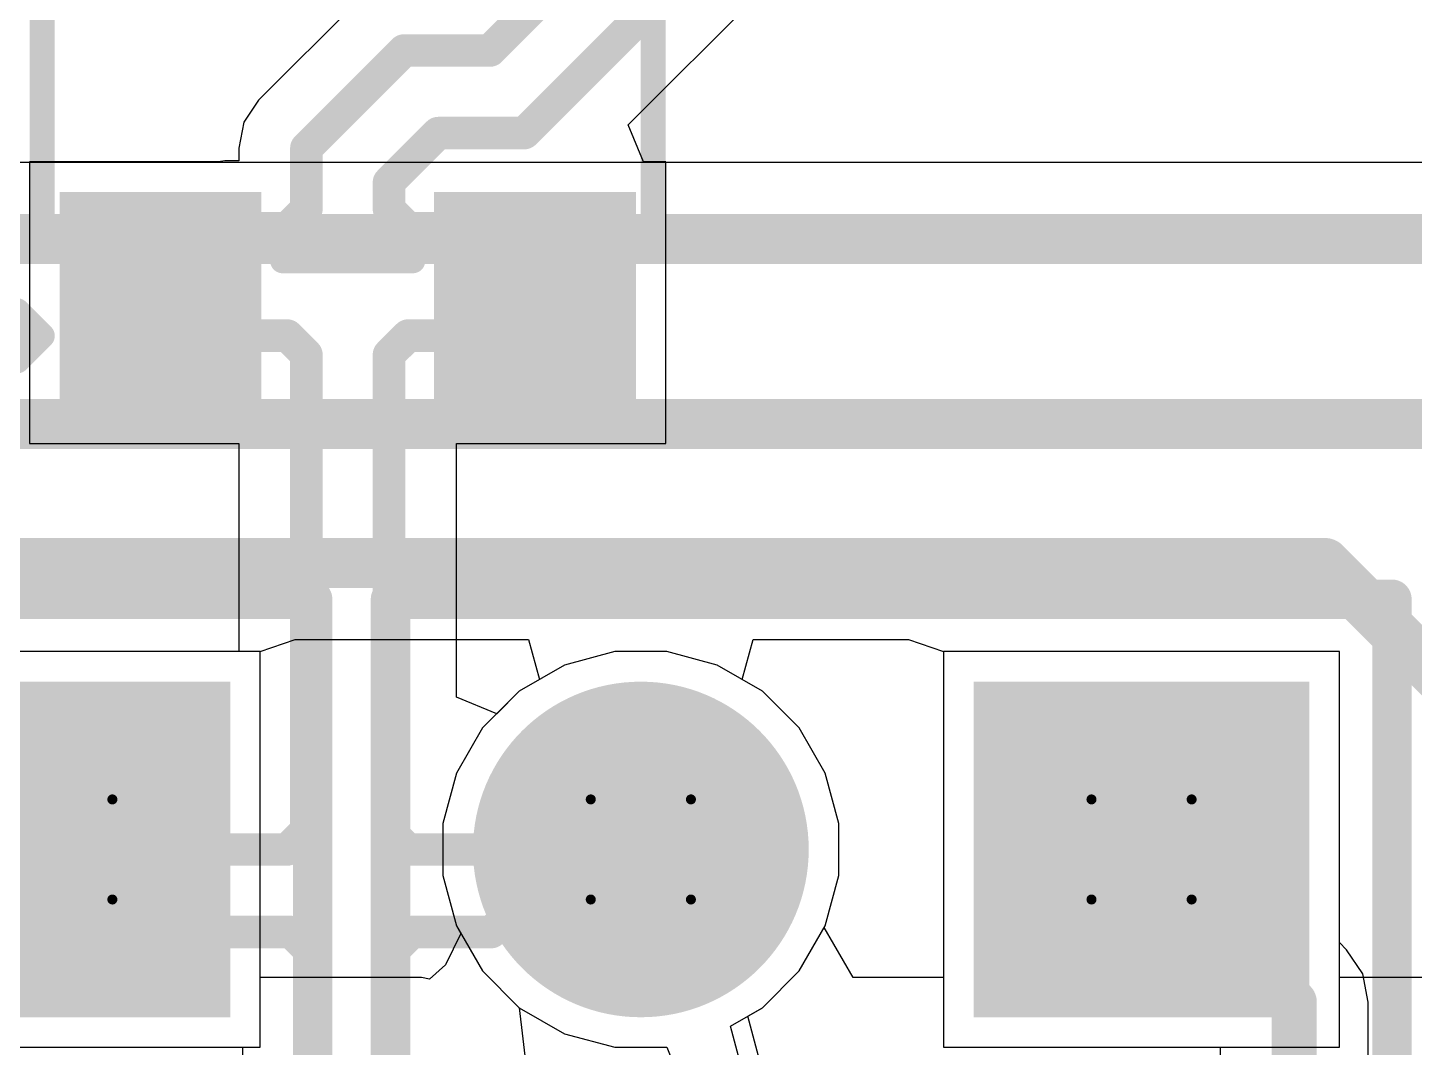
# Model space of a CAD drawing. Header units: inches. Extents: x 0 to 5401, y 0 to 5414.
# Drawn here: x 73.36 to 80.39, y 94.85 to 100.02 of the extents above; entities that cross this region are included whole.
import ezdxf

# ---------------------------------------------------------------- set-up
doc = ezdxf.new("R2010")
doc.units = ezdxf.units.IN
for name, color, linetype in [('Bottom Layer', 5, 'Continuous'), ('Bottom Solder', 6, 'Continuous'), ('Drill Drawing', 1, 'Continuous'), ('Layer 1', 16, 'Continuous'), ('Layer 2', 76, 'Continuous'), ('Multi-Layer', 9, 'Continuous'), ('Pad Holes', 156, 'Continuous'), ('Top Layer', 1, 'Continuous'), ('Top Overlay', 2, 'Continuous'), ('Top Paste', 8, 'Continuous'), ('Top Solder', 216, 'Continuous')]:
    doc.layers.add(name, color=color, linetype=linetype)

# ---------------------------------------------------------------- blocks, each defined once
blk = doc.blocks.new('HDR1X2__193')
at = {"layer": 'Bottom Layer'}
blk.add_hatch(color=5, dxfattribs=at).paths.add_polyline_path([(-0.75, 0.75), (0.75, 0.75), (0.75, -0.75), (-0.75, -0.75)])
h = blk.add_hatch(color=5, dxfattribs=at)
edge = h.paths.add_edge_path()
edge.add_arc((2.54, 0), 0.75, 0, 360)
at = {"layer": 'Bottom Solder'}
blk.add_hatch(color=6, dxfattribs=at).paths.add_polyline_path([(-0.8516, 0.8516), (0.8516, 0.8516), (0.8516, -0.8516), (-0.8516, -0.8516)])
h = blk.add_hatch(color=6, dxfattribs=at)
edge = h.paths.add_edge_path()
edge.add_arc((2.54, 0), 0.8516, 0, 360)
at = {"layer": 'Layer 1'}
blk.add_hatch(color=16, dxfattribs=at).paths.add_polyline_path([(-0.75, 0.75), (0.75, 0.75), (0.75, -0.75), (-0.75, -0.75)])
h = blk.add_hatch(color=16, dxfattribs=at)
edge = h.paths.add_edge_path()
edge.add_arc((2.54, 0), 0.75, 0, 360)
at = {"layer": 'Layer 2'}
blk.add_hatch(color=76, dxfattribs=at).paths.add_polyline_path([(-0.75, 0.75), (0.75, 0.75), (0.75, -0.75), (-0.75, -0.75)])
h = blk.add_hatch(color=76, dxfattribs=at)
edge = h.paths.add_edge_path()
edge.add_arc((2.54, 0), 0.75, 0, 360)
at = {"layer": 'Multi-Layer'}
blk.add_hatch(color=9, dxfattribs=at).paths.add_polyline_path([(-0.75, 0.75), (0.75, 0.75), (0.75, -0.75), (-0.75, -0.75)])
h = blk.add_hatch(color=9, dxfattribs=at)
edge = h.paths.add_edge_path()
edge.add_arc((2.54, 0), 0.75, 0, 360)
at = {"layer": 'Pad Holes'}
h = blk.add_hatch(color=7, dxfattribs=at)
edge = h.paths.add_edge_path()
edge.add_arc((0, 0), 0.45, 0, 360)
h = blk.add_hatch(color=7, dxfattribs=at)
edge = h.paths.add_edge_path()
edge.add_arc((2.54, 0), 0.45, 0, 360)
at = {"layer": 'Top Layer'}
blk.add_hatch(color=1, dxfattribs=at).paths.add_polyline_path([(-0.75, 0.75), (0.75, 0.75), (0.75, -0.75), (-0.75, -0.75)])
h = blk.add_hatch(color=1, dxfattribs=at)
edge = h.paths.add_edge_path()
edge.add_arc((2.54, 0), 0.75, 0, 360)
at = {"layer": 'Top Solder'}
blk.add_hatch(color=216, dxfattribs=at).paths.add_polyline_path([(-0.8516, 0.8516), (0.8516, 0.8516), (0.8516, -0.8516), (-0.8516, -0.8516)])
h = blk.add_hatch(color=216, dxfattribs=at)
edge = h.paths.add_edge_path()
edge.add_arc((2.54, 0), 0.8516, 0, 360)
at = {"layer": 'Top Overlay'}
for points in [[(3.81, 1.27, 0.2, 0.2, 0), (-1.27, 1.27, 0.2, 0.2, 0)], [(-1.27, 1.27, 0.2, 0.2, 0), (-1.27, -1.27, 0.2, 0.2, 0)], [(3.81, 1.27, 0.2, 0.2, 0), (3.81, -1.27, 0.2, 0.2, 0)], [(3.81, -1.27, 0.2, 0.2, 0), (-1.27, -1.27, 0.2, 0.2, 0)]]:
    blk.add_lwpolyline(points, format="xyseb", dxfattribs=at)
for points in [[(-1.32, 1.27, 0.1, 0.1, 1), (-1.22, 1.27, 0.1, 0.1, 1)], [(-1.32, 1.27, 0.1, 0.1, 1), (-1.22, 1.27, 0.1, 0.1, 1)], [(3.76, 1.27, 0.1, 0.1, 1), (3.86, 1.27, 0.1, 0.1, 1)], [(3.76, 1.27, 0.1, 0.1, 1), (3.86, 1.27, 0.1, 0.1, 1)], [(-1.32, -1.27, 0.1, 0.1, 1), (-1.22, -1.27, 0.1, 0.1, 1)], [(-1.32, -1.27, 0.1, 0.1, 1), (-1.22, -1.27, 0.1, 0.1, 1)], [(3.76, -1.27, 0.1, 0.1, 1), (3.86, -1.27, 0.1, 0.1, 1)], [(3.76, -1.27, 0.1, 0.1, 1), (3.86, -1.27, 0.1, 0.1, 1)]]:
    blk.add_lwpolyline(points, format="xyseb", close=True, dxfattribs=at)
blk = doc.blocks.new('HDR1X2__194')
at = {"layer": 'Bottom Layer'}
blk.add_hatch(color=5, dxfattribs=at).paths.add_polyline_path([(-0.75, 0.75), (0.75, 0.75), (0.75, -0.75), (-0.75, -0.75)])
h = blk.add_hatch(color=5, dxfattribs=at)
edge = h.paths.add_edge_path()
edge.add_arc((2.54, 0), 0.75, 0, 360)
at = {"layer": 'Bottom Solder'}
blk.add_hatch(color=6, dxfattribs=at).paths.add_polyline_path([(-0.8516, 0.8516), (0.8516, 0.8516), (0.8516, -0.8516), (-0.8516, -0.8516)])
h = blk.add_hatch(color=6, dxfattribs=at)
edge = h.paths.add_edge_path()
edge.add_arc((2.54, 0), 0.8516, 0, 360)
at = {"layer": 'Layer 1'}
blk.add_hatch(color=16, dxfattribs=at).paths.add_polyline_path([(-0.75, 0.75), (0.75, 0.75), (0.75, -0.75), (-0.75, -0.75)])
h = blk.add_hatch(color=16, dxfattribs=at)
edge = h.paths.add_edge_path()
edge.add_arc((2.54, 0), 0.75, 0, 360)
at = {"layer": 'Layer 2'}
blk.add_hatch(color=76, dxfattribs=at).paths.add_polyline_path([(-0.75, 0.75), (0.75, 0.75), (0.75, -0.75), (-0.75, -0.75)])
h = blk.add_hatch(color=76, dxfattribs=at)
edge = h.paths.add_edge_path()
edge.add_arc((2.54, 0), 0.75, 0, 360)
at = {"layer": 'Multi-Layer'}
blk.add_hatch(color=9, dxfattribs=at).paths.add_polyline_path([(-0.75, 0.75), (0.75, 0.75), (0.75, -0.75), (-0.75, -0.75)])
h = blk.add_hatch(color=9, dxfattribs=at)
edge = h.paths.add_edge_path()
edge.add_arc((2.54, 0), 0.75, 0, 360)
at = {"layer": 'Pad Holes'}
h = blk.add_hatch(color=7, dxfattribs=at)
edge = h.paths.add_edge_path()
edge.add_arc((0, 0), 0.45, 0, 360)
h = blk.add_hatch(color=7, dxfattribs=at)
edge = h.paths.add_edge_path()
edge.add_arc((2.54, 0), 0.45, 0, 360)
at = {"layer": 'Top Layer'}
blk.add_hatch(color=1, dxfattribs=at).paths.add_polyline_path([(-0.75, 0.75), (0.75, 0.75), (0.75, -0.75), (-0.75, -0.75)])
h = blk.add_hatch(color=1, dxfattribs=at)
edge = h.paths.add_edge_path()
edge.add_arc((2.54, 0), 0.75, 0, 360)
at = {"layer": 'Top Solder'}
blk.add_hatch(color=216, dxfattribs=at).paths.add_polyline_path([(-0.8516, 0.8516), (0.8516, 0.8516), (0.8516, -0.8516), (-0.8516, -0.8516)])
h = blk.add_hatch(color=216, dxfattribs=at)
edge = h.paths.add_edge_path()
edge.add_arc((2.54, 0), 0.8516, 0, 360)
at = {"layer": 'Top Overlay'}
for points in [[(3.81, 1.27, 0.2, 0.2, 0), (-1.27, 1.27, 0.2, 0.2, 0)], [(-1.27, 1.27, 0.2, 0.2, 0), (-1.27, -1.27, 0.2, 0.2, 0)], [(3.81, 1.27, 0.2, 0.2, 0), (3.81, -1.27, 0.2, 0.2, 0)], [(3.81, -1.27, 0.2, 0.2, 0), (-1.27, -1.27, 0.2, 0.2, 0)]]:
    blk.add_lwpolyline(points, format="xyseb", dxfattribs=at)
for points in [[(-1.32, 1.27, 0.1, 0.1, 1), (-1.22, 1.27, 0.1, 0.1, 1)], [(-1.32, 1.27, 0.1, 0.1, 1), (-1.22, 1.27, 0.1, 0.1, 1)], [(3.76, 1.27, 0.1, 0.1, 1), (3.86, 1.27, 0.1, 0.1, 1)], [(3.76, 1.27, 0.1, 0.1, 1), (3.86, 1.27, 0.1, 0.1, 1)], [(-1.32, -1.27, 0.1, 0.1, 1), (-1.22, -1.27, 0.1, 0.1, 1)], [(-1.32, -1.27, 0.1, 0.1, 1), (-1.22, -1.27, 0.1, 0.1, 1)], [(3.76, -1.27, 0.1, 0.1, 1), (3.86, -1.27, 0.1, 0.1, 1)], [(3.76, -1.27, 0.1, 0.1, 1), (3.86, -1.27, 0.1, 0.1, 1)]]:
    blk.add_lwpolyline(points, format="xyseb", close=True, dxfattribs=at)
blk = doc.blocks.new('SOT_23_221')
at = {"layer": 'Top Layer'}
for points in [[(-0.41, 1.46), (0.41, 1.46), (0.41, 0.54), (-0.41, 0.54)], [(-1.36, -0.54), (-0.54, -0.54), (-0.54, -1.46), (-1.36, -1.46)], [(0.54, -0.54), (1.36, -0.54), (1.36, -1.46), (0.54, -1.46)]]:
    blk.add_hatch(color=1, dxfattribs=at).paths.add_polyline_path(points)
at = {"layer": 'Top Paste'}
for points in [[(-0.41, 1.46), (0.41, 1.46), (0.41, 0.54), (-0.41, 0.54)], [(-1.36, -0.54), (-0.54, -0.54), (-0.54, -1.46), (-1.36, -1.46)], [(0.54, -0.54), (1.36, -0.54), (1.36, -1.46), (0.54, -1.46)]]:
    blk.add_hatch(color=8, dxfattribs=at).paths.add_polyline_path(points)
at = {"layer": 'Top Solder'}
for points in [[(-0.5116, 1.5616), (0.5116, 1.5616), (0.5116, 0.4384), (-0.5116, 0.4384)], [(-1.4616, -0.4384), (-0.4384, -0.4384), (-0.4384, -1.5616), (-1.4616, -1.5616)], [(0.4384, -0.4384), (1.4616, -0.4384), (1.4616, -1.5616), (0.4384, -1.5616)]]:
    blk.add_hatch(color=216, dxfattribs=at).paths.add_polyline_path(points)
at = {"layer": 'Top Overlay'}
for points in [[(-1.5494, -0.5842, 0.127, 0.127, 0), (-1.5494, 0.8128, 0.127, 0.127, 0)], [(-1.5494, 0.8128, 0.127, 0.127, 0), (-0.5588, 0.8128, 0.127, 0.127, 0)], [(0.5588, 0.8128, 0.127, 0.127, 0), (1.5494, 0.8128, 0.127, 0.127, 0)], [(1.5494, -0.5842, 0.127, 0.127, 0), (1.5494, 0.8128, 0.127, 0.127, 0)], [(-0.3302, -0.7874, 0.127, 0.127, 0), (0.3302, -0.7874, 0.127, 0.127, 0)], [(-1.6764, -1.0414, 0.127, 0.127, 0), (-1.5494, -1.1684, 0.127, 0.127, 0)], [(-1.6764, -1.2954, 0.127, 0.127, 0), (-1.6764, -1.0414, 0.127, 0.127, 0)], [(-1.6764, -1.2954, 0.127, 0.127, 0), (-1.5494, -1.1684, 0.127, 0.127, 0)]]:
    blk.add_lwpolyline(points, format="xyseb", dxfattribs=at)
for points in [[(-1.5812, 0.8128, 0.0635, 0.0635, 1), (-1.5176, 0.8128, 0.0635, 0.0635, 1)], [(-1.5812, 0.8128, 0.0635, 0.0635, 1), (-1.5176, 0.8128, 0.0635, 0.0635, 1)], [(-0.5905, 0.8128, 0.0635, 0.0635, 1), (-0.5271, 0.8128, 0.0635, 0.0635, 1)], [(0.5271, 0.8128, 0.0635, 0.0635, 1), (0.5905, 0.8128, 0.0635, 0.0635, 1)], [(1.5176, 0.8128, 0.0635, 0.0635, 1), (1.5812, 0.8128, 0.0635, 0.0635, 1)], [(1.5176, 0.8128, 0.0635, 0.0635, 1), (1.5812, 0.8128, 0.0635, 0.0635, 1)], [(-1.5812, -0.5842, 0.0635, 0.0635, 1), (-1.5176, -0.5842, 0.0635, 0.0635, 1)], [(1.5176, -0.5842, 0.0635, 0.0635, 1), (1.5812, -0.5842, 0.0635, 0.0635, 1)], [(-0.3619, -0.7874, 0.0635, 0.0635, 1), (-0.2984, -0.7874, 0.0635, 0.0635, 1)], [(0.2984, -0.7874, 0.0635, 0.0635, 1), (0.3619, -0.7874, 0.0635, 0.0635, 1)], [(-1.7082, -1.0414, 0.0635, 0.0635, 1), (-1.6446, -1.0414, 0.0635, 0.0635, 1)], [(-1.7082, -1.0414, 0.0635, 0.0635, 1), (-1.6446, -1.0414, 0.0635, 0.0635, 1)], [(-1.5812, -1.1684, 0.0635, 0.0635, 1), (-1.5176, -1.1684, 0.0635, 0.0635, 1)], [(-1.5812, -1.1684, 0.0635, 0.0635, 1), (-1.5176, -1.1684, 0.0635, 0.0635, 1)], [(-1.7082, -1.2954, 0.0635, 0.0635, 1), (-1.6446, -1.2954, 0.0635, 0.0635, 1)], [(-1.7082, -1.2954, 0.0635, 0.0635, 1), (-1.6446, -1.2954, 0.0635, 0.0635, 1)]]:
    blk.add_lwpolyline(points, format="xyseb", close=True, dxfattribs=at)

msp = doc.modelspace()

# ---------------------------------------------------------------- linework, layer by layer
at = {"layer": 'Bottom Layer'}
for p, q in [((81.6675, 99.3403), (48.7335, 99.3403)), ((74.537, 96.857), (74.7148, 96.9184)), ((74.537, 94.849), (74.537, 96.857)), ((74.7148, 96.9184), (75.8987, 96.9184)), ((75.8987, 96.9184), (75.9532, 96.7152)), ((76.9825, 96.7152), (77.0369, 96.9184)), ((77.0369, 96.9184), (77.826, 96.9184)), ((77.826, 96.9184), (78.0038, 96.857)), ((78.0038, 96.857), (78.0038, 94.849)), ((75.9532, 96.7152), (75.8513, 96.6564)), ((77.0843, 96.6564), (76.9825, 96.7152)), ((75.8513, 96.6564), (75.6644, 96.4695)), ((77.2712, 96.4695), (77.0843, 96.6564)), ((75.6644, 96.4695), (75.5322, 96.2405)), ((77.4034, 96.2405), (77.2712, 96.4695)), ((75.5322, 96.2405), (75.4638, 95.9852)), ((77.4718, 95.9852), (77.4034, 96.2405)), ((75.4638, 95.9852), (75.4638, 95.7208)), ((77.4718, 95.7208), (77.4718, 95.9852)), ((75.4638, 95.7208), (75.5322, 95.4655)), ((77.4034, 95.4655), (77.4718, 95.7208)), ((75.5322, 95.4655), (75.6644, 95.2365)), ((77.2712, 95.2365), (77.4034, 95.4655)), ((75.6644, 95.2365), (75.8513, 95.0496)), ((77.0843, 95.0496), (77.2712, 95.2365)), ((75.8513, 95.0496), (76.0803, 94.9174)), ((76.9226, 94.9563), (77.0843, 95.0496)), ((76.977, 94.7531), (76.9226, 94.9563)), ((76.0803, 94.9174), (76.3356, 94.849)), ((72.529, 94.849), (74.537, 94.849)), ((76.3356, 94.849), (76.6, 94.849)), ((76.6, 94.849), (76.6553, 94.7113)), ((78.0038, 94.849), (80.0118, 94.849)), ((80.0118, 94.849), (80.0118, 94.849))]:
    msp.add_line(p, q, dxfattribs=at)
for points in [[(48.7335, 98.9518, 0.254, 0.254, 0), (81.6675, 98.9518, 0.254, 0.254, 0)], [(48.8361, 98.012, 0.254, 0.254, 0), (80.5744, 98.012, 0.254, 0.254, 0)], [(72.4469, 97.3069, 0.254, 0.254, 0), (79.9376, 97.3069, 0.254, 0.254, 0)], [(79.9376, 97.3069, 0.254, 0.254, 0), (80.5744, 96.6701, 0.254, 0.254, 0)]]:
    msp.add_lwpolyline(points, format="xyseb", dxfattribs=at)
msp.add_lwpolyline([(79.8741, 97.3069, 0.127, 0.127, 1), (80.0011, 97.3069, 0.127, 0.127, 1)], format="xyseb", close=True, dxfattribs=at)
msp.add_lwpolyline([(79.8741, 97.3069, 0.127, 0.127, 1), (80.0011, 97.3069, 0.127, 0.127, 1)], format="xyseb", close=True, dxfattribs=at)
at = {"layer": 'Drill Drawing'}
for points in [[(73.279, 96.107, 0.0508, 0.0508, 0), (73.787, 96.107, 0.0508, 0.0508, 0)], [(73.787, 95.599, 0.0508, 0.0508, 0), (73.787, 96.107, 0.0508, 0.0508, 0)], [(76.2138, 96.107, 0.0508, 0.0508, 0), (76.7218, 96.107, 0.0508, 0.0508, 0)], [(76.2138, 95.599, 0.0508, 0.0508, 0), (76.2138, 96.107, 0.0508, 0.0508, 0)], [(76.7218, 95.599, 0.0508, 0.0508, 0), (76.7218, 96.107, 0.0508, 0.0508, 0)], [(78.7538, 96.107, 0.0508, 0.0508, 0), (79.2618, 96.107, 0.0508, 0.0508, 0)], [(78.7538, 95.599, 0.0508, 0.0508, 0), (78.7538, 96.107, 0.0508, 0.0508, 0)], [(79.2618, 95.599, 0.0508, 0.0508, 0), (79.2618, 96.107, 0.0508, 0.0508, 0)], [(73.279, 95.599, 0.0508, 0.0508, 0), (73.787, 95.599, 0.0508, 0.0508, 0)], [(76.2138, 95.599, 0.0508, 0.0508, 0), (76.7218, 95.599, 0.0508, 0.0508, 0)], [(78.7538, 95.599, 0.0508, 0.0508, 0), (79.2618, 95.599, 0.0508, 0.0508, 0)]]:
    msp.add_lwpolyline(points, format="xyseb", dxfattribs=at)
for points in [[(73.7743, 96.107, 0.0254, 0.0254, 1), (73.7997, 96.107, 0.0254, 0.0254, 1)], [(73.7743, 96.107, 0.0254, 0.0254, 1), (73.7997, 96.107, 0.0254, 0.0254, 1)], [(76.2011, 96.107, 0.0254, 0.0254, 1), (76.2265, 96.107, 0.0254, 0.0254, 1)], [(76.2011, 96.107, 0.0254, 0.0254, 1), (76.2265, 96.107, 0.0254, 0.0254, 1)], [(76.7091, 96.107, 0.0254, 0.0254, 1), (76.7345, 96.107, 0.0254, 0.0254, 1)], [(76.7091, 96.107, 0.0254, 0.0254, 1), (76.7345, 96.107, 0.0254, 0.0254, 1)], [(78.7411, 96.107, 0.0254, 0.0254, 1), (78.7665, 96.107, 0.0254, 0.0254, 1)], [(78.7411, 96.107, 0.0254, 0.0254, 1), (78.7665, 96.107, 0.0254, 0.0254, 1)], [(79.2491, 96.107, 0.0254, 0.0254, 1), (79.2745, 96.107, 0.0254, 0.0254, 1)], [(79.2491, 96.107, 0.0254, 0.0254, 1), (79.2745, 96.107, 0.0254, 0.0254, 1)], [(73.7743, 95.599, 0.0254, 0.0254, 1), (73.7997, 95.599, 0.0254, 0.0254, 1)], [(73.7743, 95.599, 0.0254, 0.0254, 1), (73.7997, 95.599, 0.0254, 0.0254, 1)], [(76.2011, 95.599, 0.0254, 0.0254, 1), (76.2265, 95.599, 0.0254, 0.0254, 1)], [(76.2011, 95.599, 0.0254, 0.0254, 1), (76.2265, 95.599, 0.0254, 0.0254, 1)], [(76.7091, 95.599, 0.0254, 0.0254, 1), (76.7345, 95.599, 0.0254, 0.0254, 1)], [(76.7091, 95.599, 0.0254, 0.0254, 1), (76.7345, 95.599, 0.0254, 0.0254, 1)], [(78.7411, 95.599, 0.0254, 0.0254, 1), (78.7665, 95.599, 0.0254, 0.0254, 1)], [(78.7411, 95.599, 0.0254, 0.0254, 1), (78.7665, 95.599, 0.0254, 0.0254, 1)], [(79.2491, 95.599, 0.0254, 0.0254, 1), (79.2745, 95.599, 0.0254, 0.0254, 1)], [(79.2491, 95.599, 0.0254, 0.0254, 1), (79.2745, 95.599, 0.0254, 0.0254, 1)]]:
    msp.add_lwpolyline(points, format="xyseb", close=True, dxfattribs=at)
at = {"layer": 'Layer 1'}
for p, q in [((74.537, 96.857), (72.529, 96.857)), ((74.537, 94.849), (74.537, 96.857)), ((76.3356, 96.857), (76.0803, 96.7886)), ((76.6, 96.857), (76.3356, 96.857)), ((76.8553, 96.7886), (76.6, 96.857)), ((80.0118, 96.857), (78.0038, 96.857)), ((78.0038, 96.857), (78.0038, 94.849)), ((80.0118, 94.849), (80.0118, 96.857)), ((76.0803, 96.7886), (75.8513, 96.6564)), ((77.0843, 96.6564), (76.8553, 96.7886)), ((75.8513, 96.6564), (75.6644, 96.4695)), ((77.2712, 96.4695), (77.0843, 96.6564)), ((75.6644, 96.4695), (75.5322, 96.2405)), ((77.4034, 96.2405), (77.2712, 96.4695)), ((75.5322, 96.2405), (75.4638, 95.9852)), ((77.4718, 95.9852), (77.4034, 96.2405)), ((75.4638, 95.9852), (75.4638, 95.7208)), ((77.4718, 95.7208), (77.4718, 95.9852)), ((75.4638, 95.7208), (75.5322, 95.4655)), ((77.4034, 95.4655), (77.4718, 95.7208)), ((75.5322, 95.4655), (75.6644, 95.2365)), ((77.2712, 95.2365), (77.4034, 95.4655)), ((75.6644, 95.2365), (75.8513, 95.0496)), ((77.0843, 95.0496), (77.2712, 95.2365)), ((75.8513, 95.0496), (75.888, 94.7351)), ((77.0106, 95.0071), (77.0843, 95.0496)), ((77.0786, 94.7531), (77.0106, 95.0071)), ((72.529, 94.849), (74.537, 94.849)), ((78.0038, 94.849), (80.0118, 94.849))]:
    msp.add_line(p, q, dxfattribs=at)
at = {"layer": 'Layer 2'}
for p, q in [((74.537, 96.857), (72.529, 96.857)), ((74.537, 95.2026), (74.537, 96.857)), ((76.3356, 96.857), (76.0803, 96.7886)), ((76.6, 96.857), (76.3356, 96.857)), ((76.8553, 96.7886), (76.6, 96.857)), ((80.0118, 96.857), (78.0038, 96.857)), ((78.0038, 96.857), (78.0038, 95.2026)), ((80.0118, 95.2026), (80.0118, 96.857)), ((76.0803, 96.7886), (75.8513, 96.6564)), ((77.0843, 96.6564), (76.8553, 96.7886)), ((75.8513, 96.6564), (75.6644, 96.4695)), ((77.2712, 96.4695), (77.0843, 96.6564)), ((75.6644, 96.4695), (75.5322, 96.2405)), ((77.4034, 96.2405), (77.2712, 96.4695)), ((75.5322, 96.2405), (75.4638, 95.9852)), ((77.4718, 95.9852), (77.4034, 96.2405)), ((75.4638, 95.9852), (75.4638, 95.7208)), ((77.4718, 95.7208), (77.4718, 95.9852)), ((75.4638, 95.7208), (75.5322, 95.4655)), ((77.4034, 95.4655), (77.4718, 95.7208)), ((75.5322, 95.4655), (75.555, 95.4261)), ((77.3982, 95.4566), (77.4034, 95.4655)), ((77.5449, 95.2026), (77.3982, 95.4566)), ((75.555, 95.4261), (75.4774, 95.268)), ((75.4774, 95.268), (75.3953, 95.1947)), ((75.3558, 95.2026), (74.537, 95.2026)), ((75.3953, 95.1947), (75.3558, 95.2026)), ((78.0038, 95.2026), (77.5449, 95.2026)), ((81.8388, 95.2026), (80.0118, 95.2026))]:
    msp.add_line(p, q, dxfattribs=at)
at = {"layer": 'Top Layer'}
for p, q in [((76.4032, 99.5299), (77.9275, 101.0542)), ((75.0237, 100.1505), (74.5286, 99.6554)), ((74.5286, 99.6554), (74.4542, 99.5441)), ((74.4542, 99.5441), (74.4281, 99.4127)), ((76.481, 99.3422), (76.4032, 99.5299)), ((74.4281, 99.4127), (74.4281, 99.3488)), ((74.3251, 99.3422), (73.3668, 99.3422)), ((73.3668, 99.3422), (73.3668, 97.9142)), ((74.3583, 99.3488), (74.3251, 99.3422)), ((74.4281, 99.3488), (74.3583, 99.3488)), ((76.5948, 99.3422), (76.481, 99.3422)), ((76.5948, 97.9142), (76.5948, 99.3422)), ((73.3668, 97.9142), (74.4281, 97.9142)), ((74.4281, 97.9142), (74.4281, 96.857)), ((75.5335, 96.6259), (75.5335, 97.9142)), ((75.5335, 97.9142), (76.5948, 97.9142)), ((74.4281, 96.857), (72.529, 96.857)), ((76.3356, 96.857), (76.0803, 96.7886)), ((76.6, 96.857), (76.3356, 96.857)), ((76.8553, 96.7886), (76.6, 96.857)), ((80.0118, 96.857), (78.0038, 96.857)), ((78.0038, 96.857), (78.0038, 94.849)), ((80.0118, 95.3801), (80.0118, 96.857)), ((76.0803, 96.7886), (75.8513, 96.6564)), ((77.0843, 96.6564), (76.8553, 96.7886)), ((75.8513, 96.6564), (75.7367, 96.5418)), ((77.2712, 96.4695), (77.0843, 96.6564)), ((75.7367, 96.5418), (75.5335, 96.6259)), ((77.4034, 96.2405), (77.2712, 96.4695)), ((77.4718, 95.9852), (77.4034, 96.2405)), ((77.4718, 95.7208), (77.4718, 95.9852)), ((77.4034, 95.4655), (77.4718, 95.7208)), ((77.2712, 95.2365), (77.4034, 95.4655)), ((80.048, 95.3438), (80.0118, 95.3801)), ((80.1294, 95.222), (80.048, 95.3438)), ((77.0843, 95.0496), (77.2712, 95.2365)), ((80.158, 95.0783), (80.1294, 95.222)), ((76.9226, 94.9563), (77.0843, 95.0496)), ((80.158, 92.8685), (80.158, 95.0783)), ((76.977, 94.7531), (76.9226, 94.9563)), ((72.529, 94.849), (74.4477, 94.849)), ((74.4477, 94.849), (74.4477, 92.851)), ((78.0038, 94.849), (79.407, 94.849)), ((79.407, 94.849), (79.407, 93.3003))]:
    msp.add_line(p, q, dxfattribs=at)
for points in [[(75.7031, 99.9079, 0.1651, 0.1651, 0), (77.2657, 101.4704, 0.1651, 0.1651, 0)], [(75.8767, 99.4888, 0.1651, 0.1651, 0), (77.6848, 101.2968, 0.1651, 0.1651, 0)], [(74.7713, 99.4127, 0.1651, 0.1651, 0), (75.2664, 99.9079, 0.1651, 0.1651, 0)], [(75.2664, 99.9079, 0.1651, 0.1651, 0), (75.7031, 99.9079, 0.1651, 0.1651, 0)], [(75.1904, 99.2391, 0.1651, 0.1651, 0), (75.44, 99.4888, 0.1651, 0.1651, 0)], [(75.44, 99.4888, 0.1651, 0.1651, 0), (75.8767, 99.4888, 0.1651, 0.1651, 0)], [(74.7713, 99.1024, 0.1651, 0.1651, 0), (74.7713, 99.4127, 0.1651, 0.1651, 0)], [(75.1904, 99.1024, 0.1651, 0.1651, 0), (75.1904, 99.2391, 0.1651, 0.1651, 0)], [(74.6745, 99.0057, 0.1651, 0.1651, 0), (74.7713, 99.1024, 0.1651, 0.1651, 0)], [(75.1904, 99.1024, 0.1651, 0.1651, 0), (75.2871, 99.0057, 0.1651, 0.1651, 0)], [(74.0308, 98.6782, 0.1651, 0.1651, 0), (74.3583, 99.0057, 0.1651, 0.1651, 0)], [(74.3583, 99.0057, 0.1651, 0.1651, 0), (74.6745, 99.0057, 0.1651, 0.1651, 0)], [(75.2871, 99.0057, 0.1651, 0.1651, 0), (75.6034, 99.0057, 0.1651, 0.1651, 0)], [(75.6034, 99.0057, 0.1651, 0.1651, 0), (75.9308, 98.6782, 0.1651, 0.1651, 0)], [(74.0308, 98.6282, 0.1651, 0.1651, 0), (74.0308, 98.6782, 0.1651, 0.1651, 0)], [(75.9308, 98.6282, 0.1651, 0.1651, 0), (75.9308, 98.6782, 0.1651, 0.1651, 0)], [(74.0308, 98.6282, 0.1651, 0.1651, 0), (74.1979, 98.4611, 0.1651, 0.1651, 0)], [(75.7637, 98.4611, 0.1651, 0.1651, 0), (75.9308, 98.6282, 0.1651, 0.1651, 0)], [(74.1979, 98.4611, 0.1651, 0.1651, 0), (74.6745, 98.4611, 0.1651, 0.1651, 0)], [(74.6745, 98.4611, 0.1651, 0.1651, 0), (74.7713, 98.3644, 0.1651, 0.1651, 0)], [(75.1904, 98.3644, 0.1651, 0.1651, 0), (75.2871, 98.4611, 0.1651, 0.1651, 0)], [(75.2871, 98.4611, 0.1651, 0.1651, 0), (75.7637, 98.4611, 0.1651, 0.1651, 0)], [(74.7713, 95.9497, 0.1651, 0.1651, 0), (74.7713, 98.3644, 0.1651, 0.1651, 0)], [(75.1904, 95.9497, 0.1651, 0.1651, 0), (75.1904, 98.3644, 0.1651, 0.1651, 0)], [(74.6745, 95.853, 0.1651, 0.1651, 0), (74.7713, 95.9497, 0.1651, 0.1651, 0)], [(75.1904, 95.9497, 0.1651, 0.1651, 0), (75.2871, 95.853, 0.1651, 0.1651, 0)], [(79.0078, 95.853, 0.2286, 0.2286, 0), (79.7825, 95.0783, 0.2286, 0.2286, 0)], [(73.533, 95.853, 0.1651, 0.1651, 0), (74.6745, 95.853, 0.1651, 0.1651, 0)], [(73.533, 95.853, 0.1651, 0.1651, 0), (73.9521, 95.4339, 0.1651, 0.1651, 0)], [(75.2871, 95.853, 0.1651, 0.1651, 0), (76.1286, 95.853, 0.1651, 0.1651, 0)], [(75.7095, 95.4339, 0.1651, 0.1651, 0), (76.1286, 95.853, 0.1651, 0.1651, 0)], [(76.1286, 95.853, 0.1651, 0.1651, 0), (76.4678, 95.853, 0.1651, 0.1651, 0)], [(73.9521, 95.4339, 0.1651, 0.1651, 0), (74.6941, 95.4339, 0.1651, 0.1651, 0)], [(74.6941, 95.4339, 0.1651, 0.1651, 0), (74.7909, 95.3372, 0.1651, 0.1651, 0)], [(75.21, 95.3372, 0.1651, 0.1651, 0), (75.3067, 95.4339, 0.1651, 0.1651, 0)], [(75.3067, 95.4339, 0.1651, 0.1651, 0), (75.7095, 95.4339, 0.1651, 0.1651, 0)], [(74.7909, 92.5796, 0.1651, 0.1651, 0), (74.7909, 95.3372, 0.1651, 0.1651, 0)], [(75.21, 92.6112, 0.1651, 0.1651, 0), (75.21, 95.3372, 0.1651, 0.1651, 0)], [(79.7825, 92.8685, 0.2286, 0.2286, 0), (79.7825, 95.0783, 0.2286, 0.2286, 0)]]:
    msp.add_lwpolyline(points, format="xyseb", dxfattribs=at)
for points in [[(75.2251, 99.9079, 0.0825, 0.0825, 1), (75.3077, 99.9079, 0.0825, 0.0825, 1)], [(75.2251, 99.9079, 0.0825, 0.0825, 1), (75.3077, 99.9079, 0.0825, 0.0825, 1)], [(75.6619, 99.9079, 0.0825, 0.0825, 1), (75.7444, 99.9079, 0.0825, 0.0825, 1)], [(75.6619, 99.9079, 0.0825, 0.0825, 1), (75.7444, 99.9079, 0.0825, 0.0825, 1)], [(75.3987, 99.4888, 0.0825, 0.0825, 1), (75.4812, 99.4888, 0.0825, 0.0825, 1)], [(75.3987, 99.4888, 0.0825, 0.0825, 1), (75.4812, 99.4888, 0.0825, 0.0825, 1)], [(75.8355, 99.4888, 0.0825, 0.0825, 1), (75.918, 99.4888, 0.0825, 0.0825, 1)], [(75.8355, 99.4888, 0.0825, 0.0825, 1), (75.918, 99.4888, 0.0825, 0.0825, 1)], [(74.73, 99.4127, 0.0825, 0.0825, 1), (74.8125, 99.4127, 0.0825, 0.0825, 1)], [(74.73, 99.4127, 0.0825, 0.0825, 1), (74.8125, 99.4127, 0.0825, 0.0825, 1)], [(75.1491, 99.2391, 0.0825, 0.0825, 1), (75.2316, 99.2391, 0.0825, 0.0825, 1)], [(75.1491, 99.2391, 0.0825, 0.0825, 1), (75.2316, 99.2391, 0.0825, 0.0825, 1)], [(74.73, 99.1024, 0.0825, 0.0825, 1), (74.8125, 99.1024, 0.0825, 0.0825, 1)], [(74.73, 99.1024, 0.0825, 0.0825, 1), (74.8125, 99.1024, 0.0825, 0.0825, 1)], [(75.1491, 99.1024, 0.0825, 0.0825, 1), (75.2316, 99.1024, 0.0825, 0.0825, 1)], [(75.1491, 99.1024, 0.0825, 0.0825, 1), (75.2316, 99.1024, 0.0825, 0.0825, 1)], [(74.317, 99.0057, 0.0825, 0.0825, 1), (74.3995, 99.0057, 0.0825, 0.0825, 1)], [(74.317, 99.0057, 0.0825, 0.0825, 1), (74.3995, 99.0057, 0.0825, 0.0825, 1)], [(74.6333, 99.0057, 0.0825, 0.0825, 1), (74.7158, 99.0057, 0.0825, 0.0825, 1)], [(74.6333, 99.0057, 0.0825, 0.0825, 1), (74.7158, 99.0057, 0.0825, 0.0825, 1)], [(75.2458, 99.0057, 0.0825, 0.0825, 1), (75.3284, 99.0057, 0.0825, 0.0825, 1)], [(75.2458, 99.0057, 0.0825, 0.0825, 1), (75.3284, 99.0057, 0.0825, 0.0825, 1)], [(75.5621, 99.0057, 0.0825, 0.0825, 1), (75.6446, 99.0057, 0.0825, 0.0825, 1)], [(75.5621, 99.0057, 0.0825, 0.0825, 1), (75.6446, 99.0057, 0.0825, 0.0825, 1)], [(73.9895, 98.6782, 0.0825, 0.0825, 1), (74.0721, 98.6782, 0.0825, 0.0825, 1)], [(73.9895, 98.6782, 0.0825, 0.0825, 1), (74.0721, 98.6782, 0.0825, 0.0825, 1)], [(75.8895, 98.6782, 0.0825, 0.0825, 1), (75.9721, 98.6782, 0.0825, 0.0825, 1)], [(75.8895, 98.6782, 0.0825, 0.0825, 1), (75.9721, 98.6782, 0.0825, 0.0825, 1)], [(73.9895, 98.6282, 0.0825, 0.0825, 1), (74.0721, 98.6282, 0.0825, 0.0825, 1)], [(73.9895, 98.6282, 0.0825, 0.0825, 1), (74.0721, 98.6282, 0.0825, 0.0825, 1)], [(75.8895, 98.6282, 0.0825, 0.0825, 1), (75.9721, 98.6282, 0.0825, 0.0825, 1)], [(75.8895, 98.6282, 0.0825, 0.0825, 1), (75.9721, 98.6282, 0.0825, 0.0825, 1)], [(74.1567, 98.4611, 0.0825, 0.0825, 1), (74.2392, 98.4611, 0.0825, 0.0825, 1)], [(74.1567, 98.4611, 0.0825, 0.0825, 1), (74.2392, 98.4611, 0.0825, 0.0825, 1)], [(74.6333, 98.4611, 0.0825, 0.0825, 1), (74.7158, 98.4611, 0.0825, 0.0825, 1)], [(74.6333, 98.4611, 0.0825, 0.0825, 1), (74.7158, 98.4611, 0.0825, 0.0825, 1)], [(75.2458, 98.4611, 0.0825, 0.0825, 1), (75.3284, 98.4611, 0.0825, 0.0825, 1)], [(75.2458, 98.4611, 0.0825, 0.0825, 1), (75.3284, 98.4611, 0.0825, 0.0825, 1)], [(75.7224, 98.4611, 0.0825, 0.0825, 1), (75.805, 98.4611, 0.0825, 0.0825, 1)], [(75.7224, 98.4611, 0.0825, 0.0825, 1), (75.805, 98.4611, 0.0825, 0.0825, 1)], [(74.73, 98.3644, 0.0825, 0.0825, 1), (74.8125, 98.3644, 0.0825, 0.0825, 1)], [(74.73, 98.3644, 0.0825, 0.0825, 1), (74.8125, 98.3644, 0.0825, 0.0825, 1)], [(75.1491, 98.3644, 0.0825, 0.0825, 1), (75.2316, 98.3644, 0.0825, 0.0825, 1)], [(75.1491, 98.3644, 0.0825, 0.0825, 1), (75.2316, 98.3644, 0.0825, 0.0825, 1)], [(74.73, 95.9497, 0.0825, 0.0825, 1), (74.8125, 95.9497, 0.0825, 0.0825, 1)], [(74.73, 95.9497, 0.0825, 0.0825, 1), (74.8125, 95.9497, 0.0825, 0.0825, 1)], [(75.1491, 95.9497, 0.0825, 0.0825, 1), (75.2316, 95.9497, 0.0825, 0.0825, 1)], [(75.1491, 95.9497, 0.0825, 0.0825, 1), (75.2316, 95.9497, 0.0825, 0.0825, 1)], [(78.9507, 95.853, 0.1143, 0.1143, 1), (79.065, 95.853, 0.1143, 0.1143, 1)], [(73.4917, 95.853, 0.0825, 0.0825, 1), (73.5743, 95.853, 0.0825, 0.0825, 1)], [(73.4917, 95.853, 0.0825, 0.0825, 1), (73.5743, 95.853, 0.0825, 0.0825, 1)], [(74.6333, 95.853, 0.0825, 0.0825, 1), (74.7158, 95.853, 0.0825, 0.0825, 1)], [(74.6333, 95.853, 0.0825, 0.0825, 1), (74.7158, 95.853, 0.0825, 0.0825, 1)], [(75.2458, 95.853, 0.0825, 0.0825, 1), (75.3284, 95.853, 0.0825, 0.0825, 1)], [(75.2458, 95.853, 0.0825, 0.0825, 1), (75.3284, 95.853, 0.0825, 0.0825, 1)], [(76.0873, 95.853, 0.0825, 0.0825, 1), (76.1699, 95.853, 0.0825, 0.0825, 1)], [(76.0873, 95.853, 0.0825, 0.0825, 1), (76.1699, 95.853, 0.0825, 0.0825, 1)], [(76.0873, 95.853, 0.0825, 0.0825, 1), (76.1699, 95.853, 0.0825, 0.0825, 1)], [(76.4265, 95.853, 0.0825, 0.0825, 1), (76.5091, 95.853, 0.0825, 0.0825, 1)], [(73.9108, 95.4339, 0.0825, 0.0825, 1), (73.9934, 95.4339, 0.0825, 0.0825, 1)], [(73.9108, 95.4339, 0.0825, 0.0825, 1), (73.9934, 95.4339, 0.0825, 0.0825, 1)], [(74.6529, 95.4339, 0.0825, 0.0825, 1), (74.7354, 95.4339, 0.0825, 0.0825, 1)], [(74.6529, 95.4339, 0.0825, 0.0825, 1), (74.7354, 95.4339, 0.0825, 0.0825, 1)], [(75.2654, 95.4339, 0.0825, 0.0825, 1), (75.348, 95.4339, 0.0825, 0.0825, 1)], [(75.2654, 95.4339, 0.0825, 0.0825, 1), (75.348, 95.4339, 0.0825, 0.0825, 1)], [(75.6682, 95.4339, 0.0825, 0.0825, 1), (75.7508, 95.4339, 0.0825, 0.0825, 1)], [(75.6682, 95.4339, 0.0825, 0.0825, 1), (75.7508, 95.4339, 0.0825, 0.0825, 1)], [(74.7496, 95.3372, 0.0825, 0.0825, 1), (74.8321, 95.3372, 0.0825, 0.0825, 1)], [(74.7496, 95.3372, 0.0825, 0.0825, 1), (74.8321, 95.3372, 0.0825, 0.0825, 1)], [(75.1687, 95.3372, 0.0825, 0.0825, 1), (75.2512, 95.3372, 0.0825, 0.0825, 1)], [(75.1687, 95.3372, 0.0825, 0.0825, 1), (75.2512, 95.3372, 0.0825, 0.0825, 1)], [(79.7254, 95.0783, 0.1143, 0.1143, 1), (79.8397, 95.0783, 0.1143, 0.1143, 1)], [(79.7254, 95.0783, 0.1143, 0.1143, 1), (79.8397, 95.0783, 0.1143, 0.1143, 1)]]:
    msp.add_lwpolyline(points, format="xyseb", close=True, dxfattribs=at)

# ---------------------------------------------------------------- block references
msp.add_blockref('SOT_23_221', (74.9808, 99.6282))
at = {"rotation": 180}
for name, p in [('HDR1X2__194', (73.533, 95.853)), ('HDR1X2__193', (79.0078, 95.853))]:
    msp.add_blockref(name, p, dxfattribs=at)

doc.saveas('drawing.dxf')
